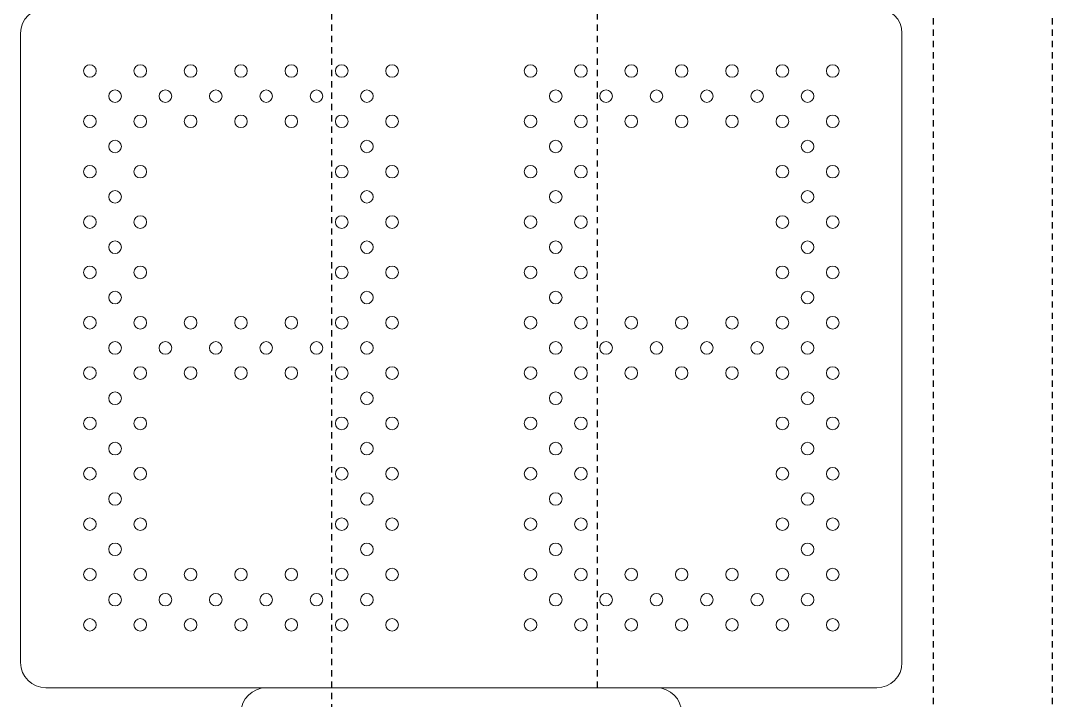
# Model space of a CAD drawing. Header units: inches. Extents: x 300 to 400, y -177 to 73.
# Drawn here: x 323.68 to 344.17, y -82.02 to -68.52 of the extents above; entities that cross this region are included whole.
import ezdxf

# ---------------------------------------------------------------- set-up
doc = ezdxf.new("R2010")
doc.units = ezdxf.units.IN
doc.header["$MEASUREMENT"] = 0
doc.linetypes.add('HIDDEN2', pattern=[0.1875, 0.125, -0.0625])
doc.layers.add('ScoreBone', color=5, linetype='Continuous')

msp = doc.modelspace()

# ---------------------------------------------------------------- linework, layer by layer
at = {"layer": 'ScoreBone', "color": 1, "linetype": 'HIDDEN2'}
for p, q in [((329.858, -95.268), (329.858, 73.232)), ((335.137, -81.768), (335.137, 73.232)), ((341.807, -87.268), (341.807, 73.232)), ((344.168, -100.768), (344.168, 73.232))]:
    msp.add_line(p, q, dxfattribs=at)
at = {"layer": 'ScoreBone', "lineweight": 5}
for points in [[(323.682, -68.768), (323.682, -68.492), (323.905, -68.268), (324.182, -68.268)], [(340.682, -68.268), (340.958, -68.268), (341.182, -68.492), (341.182, -68.768)], [(323.682, -81.268), (323.682, -81.268), (323.682, -68.768), (323.682, -68.768)], [(341.182, -68.768), (341.182, -68.768), (341.182, -81.268), (341.182, -81.268)], [(324.182, -81.768), (323.905, -81.768), (323.682, -81.543), (323.682, -81.268)], [(341.182, -81.268), (341.182, -81.543), (340.958, -81.768), (340.682, -81.768)], [(340.682, -81.768), (340.682, -81.768), (324.182, -81.768), (324.182, -81.768)], [(328.057, -82.268), (328.057, -81.992), (328.281, -81.768), (328.557, -81.768)], [(328.557, -81.768), (328.557, -81.768), (336.307, -81.768), (336.307, -81.768)], [(336.307, -81.768), (336.582, -81.768), (336.807, -81.992), (336.807, -82.268)]]:
    msp.add_open_spline(points, degree=3, dxfattribs=at)
for points in [[(325.182, -69.518), (325.182, -69.586), (325.125, -69.643), (325.057, -69.643), (324.988, -69.643), (324.932, -69.586), (324.932, -69.518), (324.932, -69.449), (324.988, -69.393), (325.057, -69.393), (325.125, -69.393), (325.182, -69.449), (325.182, -69.518)], [(326.182, -69.518), (326.182, -69.586), (326.125, -69.643), (326.057, -69.643), (325.988, -69.643), (325.932, -69.586), (325.932, -69.518), (325.932, -69.449), (325.988, -69.393), (326.057, -69.393), (326.125, -69.393), (326.182, -69.449), (326.182, -69.518)], [(327.182, -69.518), (327.182, -69.586), (327.125, -69.643), (327.057, -69.643), (326.988, -69.643), (326.932, -69.586), (326.932, -69.518), (326.932, -69.449), (326.988, -69.393), (327.057, -69.393), (327.125, -69.393), (327.182, -69.449), (327.182, -69.518)], [(328.182, -69.518), (328.182, -69.586), (328.125, -69.643), (328.057, -69.643), (327.988, -69.643), (327.932, -69.586), (327.932, -69.518), (327.932, -69.449), (327.988, -69.393), (328.057, -69.393), (328.125, -69.393), (328.182, -69.449), (328.182, -69.518)], [(329.182, -69.518), (329.182, -69.586), (329.125, -69.643), (329.057, -69.643), (328.988, -69.643), (328.932, -69.586), (328.932, -69.518), (328.932, -69.449), (328.988, -69.393), (329.057, -69.393), (329.125, -69.393), (329.182, -69.449), (329.182, -69.518)], [(330.182, -69.518), (330.182, -69.586), (330.125, -69.643), (330.057, -69.643), (329.988, -69.643), (329.932, -69.586), (329.932, -69.518), (329.932, -69.449), (329.988, -69.393), (330.057, -69.393), (330.125, -69.393), (330.182, -69.449), (330.182, -69.518)], [(331.182, -69.518), (331.182, -69.586), (331.125, -69.643), (331.057, -69.643), (330.988, -69.643), (330.932, -69.586), (330.932, -69.518), (330.932, -69.449), (330.988, -69.393), (331.057, -69.393), (331.125, -69.393), (331.182, -69.449), (331.182, -69.518)], [(333.932, -69.518), (333.932, -69.586), (333.875, -69.643), (333.807, -69.643), (333.738, -69.643), (333.682, -69.586), (333.682, -69.518), (333.682, -69.449), (333.738, -69.393), (333.807, -69.393), (333.875, -69.393), (333.932, -69.449), (333.932, -69.518)], [(334.932, -69.518), (334.932, -69.586), (334.875, -69.643), (334.807, -69.643), (334.738, -69.643), (334.682, -69.586), (334.682, -69.518), (334.682, -69.449), (334.738, -69.393), (334.807, -69.393), (334.875, -69.393), (334.932, -69.449), (334.932, -69.518)], [(335.932, -69.518), (335.932, -69.586), (335.875, -69.643), (335.807, -69.643), (335.738, -69.643), (335.682, -69.586), (335.682, -69.518), (335.682, -69.449), (335.738, -69.393), (335.807, -69.393), (335.875, -69.393), (335.932, -69.449), (335.932, -69.518)], [(336.932, -69.518), (336.932, -69.586), (336.875, -69.643), (336.807, -69.643), (336.738, -69.643), (336.682, -69.586), (336.682, -69.518), (336.682, -69.449), (336.738, -69.393), (336.807, -69.393), (336.875, -69.393), (336.932, -69.449), (336.932, -69.518)], [(337.932, -69.518), (337.932, -69.586), (337.875, -69.643), (337.807, -69.643), (337.738, -69.643), (337.682, -69.586), (337.682, -69.518), (337.682, -69.449), (337.738, -69.393), (337.807, -69.393), (337.875, -69.393), (337.932, -69.449), (337.932, -69.518)], [(338.932, -69.518), (338.932, -69.586), (338.875, -69.643), (338.807, -69.643), (338.738, -69.643), (338.682, -69.586), (338.682, -69.518), (338.682, -69.449), (338.738, -69.393), (338.807, -69.393), (338.875, -69.393), (338.932, -69.449), (338.932, -69.518)], [(339.932, -69.518), (339.932, -69.586), (339.875, -69.643), (339.807, -69.643), (339.738, -69.643), (339.682, -69.586), (339.682, -69.518), (339.682, -69.449), (339.738, -69.393), (339.807, -69.393), (339.875, -69.393), (339.932, -69.449), (339.932, -69.518)], [(325.682, -70.018), (325.682, -70.086), (325.625, -70.143), (325.557, -70.143), (325.488, -70.143), (325.432, -70.086), (325.432, -70.018), (325.432, -69.949), (325.488, -69.893), (325.557, -69.893), (325.625, -69.893), (325.682, -69.949), (325.682, -70.018)], [(326.682, -70.018), (326.682, -70.086), (326.625, -70.143), (326.557, -70.143), (326.488, -70.143), (326.432, -70.086), (326.432, -70.018), (326.432, -69.949), (326.488, -69.893), (326.557, -69.893), (326.625, -69.893), (326.682, -69.949), (326.682, -70.018)], [(327.682, -70.018), (327.682, -70.086), (327.625, -70.143), (327.557, -70.143), (327.488, -70.143), (327.432, -70.086), (327.432, -70.018), (327.432, -69.949), (327.488, -69.893), (327.557, -69.893), (327.625, -69.893), (327.682, -69.949), (327.682, -70.018)], [(328.682, -70.018), (328.682, -70.086), (328.625, -70.143), (328.557, -70.143), (328.488, -70.143), (328.432, -70.086), (328.432, -70.018), (328.432, -69.949), (328.488, -69.893), (328.557, -69.893), (328.625, -69.893), (328.682, -69.949), (328.682, -70.018)], [(329.682, -70.018), (329.682, -70.086), (329.625, -70.143), (329.557, -70.143), (329.488, -70.143), (329.432, -70.086), (329.432, -70.018), (329.432, -69.949), (329.488, -69.893), (329.557, -69.893), (329.625, -69.893), (329.682, -69.949), (329.682, -70.018)], [(330.682, -70.018), (330.682, -70.086), (330.625, -70.143), (330.557, -70.143), (330.488, -70.143), (330.432, -70.086), (330.432, -70.018), (330.432, -69.949), (330.488, -69.893), (330.557, -69.893), (330.625, -69.893), (330.682, -69.949), (330.682, -70.018)], [(334.432, -70.018), (334.432, -70.086), (334.375, -70.143), (334.307, -70.143), (334.238, -70.143), (334.182, -70.086), (334.182, -70.018), (334.182, -69.949), (334.238, -69.893), (334.307, -69.893), (334.375, -69.893), (334.432, -69.949), (334.432, -70.018)], [(335.432, -70.018), (335.432, -70.086), (335.375, -70.143), (335.307, -70.143), (335.238, -70.143), (335.182, -70.086), (335.182, -70.018), (335.182, -69.949), (335.238, -69.893), (335.307, -69.893), (335.375, -69.893), (335.432, -69.949), (335.432, -70.018)], [(336.432, -70.018), (336.432, -70.086), (336.375, -70.143), (336.307, -70.143), (336.238, -70.143), (336.182, -70.086), (336.182, -70.018), (336.182, -69.949), (336.238, -69.893), (336.307, -69.893), (336.375, -69.893), (336.432, -69.949), (336.432, -70.018)], [(337.432, -70.018), (337.432, -70.086), (337.375, -70.143), (337.307, -70.143), (337.238, -70.143), (337.182, -70.086), (337.182, -70.018), (337.182, -69.949), (337.238, -69.893), (337.307, -69.893), (337.375, -69.893), (337.432, -69.949), (337.432, -70.018)], [(338.432, -70.018), (338.432, -70.086), (338.375, -70.143), (338.307, -70.143), (338.238, -70.143), (338.182, -70.086), (338.182, -70.018), (338.182, -69.949), (338.238, -69.893), (338.307, -69.893), (338.375, -69.893), (338.432, -69.949), (338.432, -70.018)], [(339.432, -70.018), (339.432, -70.086), (339.375, -70.143), (339.307, -70.143), (339.238, -70.143), (339.182, -70.086), (339.182, -70.018), (339.182, -69.949), (339.238, -69.893), (339.307, -69.893), (339.375, -69.893), (339.432, -69.949), (339.432, -70.018)], [(325.182, -70.518), (325.182, -70.586), (325.125, -70.643), (325.057, -70.643), (324.988, -70.643), (324.932, -70.586), (324.932, -70.518), (324.932, -70.449), (324.988, -70.393), (325.057, -70.393), (325.125, -70.393), (325.182, -70.449), (325.182, -70.518)], [(326.182, -70.518), (326.182, -70.586), (326.125, -70.643), (326.057, -70.643), (325.988, -70.643), (325.932, -70.586), (325.932, -70.518), (325.932, -70.449), (325.988, -70.393), (326.057, -70.393), (326.125, -70.393), (326.182, -70.449), (326.182, -70.518)], [(327.182, -70.518), (327.182, -70.586), (327.125, -70.643), (327.057, -70.643), (326.988, -70.643), (326.932, -70.586), (326.932, -70.518), (326.932, -70.449), (326.988, -70.393), (327.057, -70.393), (327.125, -70.393), (327.182, -70.449), (327.182, -70.518)], [(328.182, -70.518), (328.182, -70.586), (328.125, -70.643), (328.057, -70.643), (327.988, -70.643), (327.932, -70.586), (327.932, -70.518), (327.932, -70.449), (327.988, -70.393), (328.057, -70.393), (328.125, -70.393), (328.182, -70.449), (328.182, -70.518)], [(329.182, -70.518), (329.182, -70.586), (329.125, -70.643), (329.057, -70.643), (328.988, -70.643), (328.932, -70.586), (328.932, -70.518), (328.932, -70.449), (328.988, -70.393), (329.057, -70.393), (329.125, -70.393), (329.182, -70.449), (329.182, -70.518)], [(330.182, -70.518), (330.182, -70.586), (330.125, -70.643), (330.057, -70.643), (329.988, -70.643), (329.932, -70.586), (329.932, -70.518), (329.932, -70.449), (329.988, -70.393), (330.057, -70.393), (330.125, -70.393), (330.182, -70.449), (330.182, -70.518)], [(331.182, -70.518), (331.182, -70.586), (331.125, -70.643), (331.057, -70.643), (330.988, -70.643), (330.932, -70.586), (330.932, -70.518), (330.932, -70.449), (330.988, -70.393), (331.057, -70.393), (331.125, -70.393), (331.182, -70.449), (331.182, -70.518)], [(333.932, -70.518), (333.932, -70.586), (333.875, -70.643), (333.807, -70.643), (333.738, -70.643), (333.682, -70.586), (333.682, -70.518), (333.682, -70.449), (333.738, -70.393), (333.807, -70.393), (333.875, -70.393), (333.932, -70.449), (333.932, -70.518)], [(334.932, -70.518), (334.932, -70.586), (334.875, -70.643), (334.807, -70.643), (334.738, -70.643), (334.682, -70.586), (334.682, -70.518), (334.682, -70.449), (334.738, -70.393), (334.807, -70.393), (334.875, -70.393), (334.932, -70.449), (334.932, -70.518)], [(335.932, -70.518), (335.932, -70.586), (335.875, -70.643), (335.807, -70.643), (335.738, -70.643), (335.682, -70.586), (335.682, -70.518), (335.682, -70.449), (335.738, -70.393), (335.807, -70.393), (335.875, -70.393), (335.932, -70.449), (335.932, -70.518)], [(336.932, -70.518), (336.932, -70.586), (336.875, -70.643), (336.807, -70.643), (336.738, -70.643), (336.682, -70.586), (336.682, -70.518), (336.682, -70.449), (336.738, -70.393), (336.807, -70.393), (336.875, -70.393), (336.932, -70.449), (336.932, -70.518)], [(337.932, -70.518), (337.932, -70.586), (337.875, -70.643), (337.807, -70.643), (337.738, -70.643), (337.682, -70.586), (337.682, -70.518), (337.682, -70.449), (337.738, -70.393), (337.807, -70.393), (337.875, -70.393), (337.932, -70.449), (337.932, -70.518)], [(338.932, -70.518), (338.932, -70.586), (338.875, -70.643), (338.807, -70.643), (338.738, -70.643), (338.682, -70.586), (338.682, -70.518), (338.682, -70.449), (338.738, -70.393), (338.807, -70.393), (338.875, -70.393), (338.932, -70.449), (338.932, -70.518)], [(339.932, -70.518), (339.932, -70.586), (339.875, -70.643), (339.807, -70.643), (339.738, -70.643), (339.682, -70.586), (339.682, -70.518), (339.682, -70.449), (339.738, -70.393), (339.807, -70.393), (339.875, -70.393), (339.932, -70.449), (339.932, -70.518)], [(325.682, -71.018), (325.682, -71.086), (325.625, -71.143), (325.557, -71.143), (325.488, -71.143), (325.432, -71.086), (325.432, -71.018), (325.432, -70.949), (325.488, -70.893), (325.557, -70.893), (325.625, -70.893), (325.682, -70.949), (325.682, -71.018)], [(330.682, -71.018), (330.682, -71.086), (330.625, -71.143), (330.557, -71.143), (330.488, -71.143), (330.432, -71.086), (330.432, -71.018), (330.432, -70.949), (330.488, -70.893), (330.557, -70.893), (330.625, -70.893), (330.682, -70.949), (330.682, -71.018)], [(334.432, -71.018), (334.432, -71.086), (334.375, -71.143), (334.307, -71.143), (334.238, -71.143), (334.182, -71.086), (334.182, -71.018), (334.182, -70.949), (334.238, -70.893), (334.307, -70.893), (334.375, -70.893), (334.432, -70.949), (334.432, -71.018)], [(339.432, -71.018), (339.432, -71.086), (339.375, -71.143), (339.307, -71.143), (339.238, -71.143), (339.182, -71.086), (339.182, -71.018), (339.182, -70.949), (339.238, -70.893), (339.307, -70.893), (339.375, -70.893), (339.432, -70.949), (339.432, -71.018)], [(325.182, -71.518), (325.182, -71.586), (325.125, -71.643), (325.057, -71.643), (324.988, -71.643), (324.932, -71.586), (324.932, -71.518), (324.932, -71.449), (324.988, -71.393), (325.057, -71.393), (325.125, -71.393), (325.182, -71.449), (325.182, -71.518)], [(326.182, -71.518), (326.182, -71.586), (326.125, -71.643), (326.057, -71.643), (325.988, -71.643), (325.932, -71.586), (325.932, -71.518), (325.932, -71.449), (325.988, -71.393), (326.057, -71.393), (326.125, -71.393), (326.182, -71.449), (326.182, -71.518)], [(330.182, -71.518), (330.182, -71.586), (330.125, -71.643), (330.057, -71.643), (329.988, -71.643), (329.932, -71.586), (329.932, -71.518), (329.932, -71.449), (329.988, -71.393), (330.057, -71.393), (330.125, -71.393), (330.182, -71.449), (330.182, -71.518)], [(331.182, -71.518), (331.182, -71.586), (331.125, -71.643), (331.057, -71.643), (330.988, -71.643), (330.932, -71.586), (330.932, -71.518), (330.932, -71.449), (330.988, -71.393), (331.057, -71.393), (331.125, -71.393), (331.182, -71.449), (331.182, -71.518)], [(333.932, -71.518), (333.932, -71.586), (333.875, -71.643), (333.807, -71.643), (333.738, -71.643), (333.682, -71.586), (333.682, -71.518), (333.682, -71.449), (333.738, -71.393), (333.807, -71.393), (333.875, -71.393), (333.932, -71.449), (333.932, -71.518)], [(334.932, -71.518), (334.932, -71.586), (334.875, -71.643), (334.807, -71.643), (334.738, -71.643), (334.682, -71.586), (334.682, -71.518), (334.682, -71.449), (334.738, -71.393), (334.807, -71.393), (334.875, -71.393), (334.932, -71.449), (334.932, -71.518)], [(338.932, -71.518), (338.932, -71.586), (338.875, -71.643), (338.807, -71.643), (338.738, -71.643), (338.682, -71.586), (338.682, -71.518), (338.682, -71.449), (338.738, -71.393), (338.807, -71.393), (338.875, -71.393), (338.932, -71.449), (338.932, -71.518)], [(339.932, -71.518), (339.932, -71.586), (339.875, -71.643), (339.807, -71.643), (339.738, -71.643), (339.682, -71.586), (339.682, -71.518), (339.682, -71.449), (339.738, -71.393), (339.807, -71.393), (339.875, -71.393), (339.932, -71.449), (339.932, -71.518)], [(325.682, -72.018), (325.682, -72.086), (325.625, -72.143), (325.557, -72.143), (325.488, -72.143), (325.432, -72.086), (325.432, -72.018), (325.432, -71.949), (325.488, -71.893), (325.557, -71.893), (325.625, -71.893), (325.682, -71.949), (325.682, -72.018)], [(330.682, -72.018), (330.682, -72.086), (330.625, -72.143), (330.557, -72.143), (330.488, -72.143), (330.432, -72.086), (330.432, -72.018), (330.432, -71.949), (330.488, -71.893), (330.557, -71.893), (330.625, -71.893), (330.682, -71.949), (330.682, -72.018)], [(334.432, -72.018), (334.432, -72.086), (334.375, -72.143), (334.307, -72.143), (334.238, -72.143), (334.182, -72.086), (334.182, -72.018), (334.182, -71.949), (334.238, -71.893), (334.307, -71.893), (334.375, -71.893), (334.432, -71.949), (334.432, -72.018)], [(339.432, -72.018), (339.432, -72.086), (339.375, -72.143), (339.307, -72.143), (339.238, -72.143), (339.182, -72.086), (339.182, -72.018), (339.182, -71.949), (339.238, -71.893), (339.307, -71.893), (339.375, -71.893), (339.432, -71.949), (339.432, -72.018)], [(325.182, -72.518), (325.182, -72.586), (325.125, -72.643), (325.057, -72.643), (324.988, -72.643), (324.932, -72.586), (324.932, -72.518), (324.932, -72.449), (324.988, -72.393), (325.057, -72.393), (325.125, -72.393), (325.182, -72.449), (325.182, -72.518)], [(326.182, -72.518), (326.182, -72.586), (326.125, -72.643), (326.057, -72.643), (325.988, -72.643), (325.932, -72.586), (325.932, -72.518), (325.932, -72.449), (325.988, -72.393), (326.057, -72.393), (326.125, -72.393), (326.182, -72.449), (326.182, -72.518)], [(330.182, -72.518), (330.182, -72.586), (330.125, -72.643), (330.057, -72.643), (329.988, -72.643), (329.932, -72.586), (329.932, -72.518), (329.932, -72.449), (329.988, -72.393), (330.057, -72.393), (330.125, -72.393), (330.182, -72.449), (330.182, -72.518)], [(331.182, -72.518), (331.182, -72.586), (331.125, -72.643), (331.057, -72.643), (330.988, -72.643), (330.932, -72.586), (330.932, -72.518), (330.932, -72.449), (330.988, -72.393), (331.057, -72.393), (331.125, -72.393), (331.182, -72.449), (331.182, -72.518)], [(333.932, -72.518), (333.932, -72.586), (333.875, -72.643), (333.807, -72.643), (333.738, -72.643), (333.682, -72.586), (333.682, -72.518), (333.682, -72.449), (333.738, -72.393), (333.807, -72.393), (333.875, -72.393), (333.932, -72.449), (333.932, -72.518)], [(334.932, -72.518), (334.932, -72.586), (334.875, -72.643), (334.807, -72.643), (334.738, -72.643), (334.682, -72.586), (334.682, -72.518), (334.682, -72.449), (334.738, -72.393), (334.807, -72.393), (334.875, -72.393), (334.932, -72.449), (334.932, -72.518)], [(338.932, -72.518), (338.932, -72.586), (338.875, -72.643), (338.807, -72.643), (338.738, -72.643), (338.682, -72.586), (338.682, -72.518), (338.682, -72.449), (338.738, -72.393), (338.807, -72.393), (338.875, -72.393), (338.932, -72.449), (338.932, -72.518)], [(339.932, -72.518), (339.932, -72.586), (339.875, -72.643), (339.807, -72.643), (339.738, -72.643), (339.682, -72.586), (339.682, -72.518), (339.682, -72.449), (339.738, -72.393), (339.807, -72.393), (339.875, -72.393), (339.932, -72.449), (339.932, -72.518)], [(325.682, -73.018), (325.682, -73.086), (325.625, -73.143), (325.557, -73.143), (325.488, -73.143), (325.432, -73.086), (325.432, -73.018), (325.432, -72.949), (325.488, -72.893), (325.557, -72.893), (325.625, -72.893), (325.682, -72.949), (325.682, -73.018)], [(330.682, -73.018), (330.682, -73.086), (330.625, -73.143), (330.557, -73.143), (330.488, -73.143), (330.432, -73.086), (330.432, -73.018), (330.432, -72.949), (330.488, -72.893), (330.557, -72.893), (330.625, -72.893), (330.682, -72.949), (330.682, -73.018)], [(334.432, -73.018), (334.432, -73.086), (334.375, -73.143), (334.307, -73.143), (334.238, -73.143), (334.182, -73.086), (334.182, -73.018), (334.182, -72.949), (334.238, -72.893), (334.307, -72.893), (334.375, -72.893), (334.432, -72.949), (334.432, -73.018)], [(339.432, -73.018), (339.432, -73.086), (339.375, -73.143), (339.307, -73.143), (339.238, -73.143), (339.182, -73.086), (339.182, -73.018), (339.182, -72.949), (339.238, -72.893), (339.307, -72.893), (339.375, -72.893), (339.432, -72.949), (339.432, -73.018)], [(325.182, -73.518), (325.182, -73.586), (325.125, -73.643), (325.057, -73.643), (324.988, -73.643), (324.932, -73.586), (324.932, -73.518), (324.932, -73.449), (324.988, -73.393), (325.057, -73.393), (325.125, -73.393), (325.182, -73.449), (325.182, -73.518)], [(326.182, -73.518), (326.182, -73.586), (326.125, -73.643), (326.057, -73.643), (325.988, -73.643), (325.932, -73.586), (325.932, -73.518), (325.932, -73.449), (325.988, -73.393), (326.057, -73.393), (326.125, -73.393), (326.182, -73.449), (326.182, -73.518)], [(330.182, -73.518), (330.182, -73.586), (330.125, -73.643), (330.057, -73.643), (329.988, -73.643), (329.932, -73.586), (329.932, -73.518), (329.932, -73.449), (329.988, -73.393), (330.057, -73.393), (330.125, -73.393), (330.182, -73.449), (330.182, -73.518)], [(331.182, -73.518), (331.182, -73.586), (331.125, -73.643), (331.057, -73.643), (330.988, -73.643), (330.932, -73.586), (330.932, -73.518), (330.932, -73.449), (330.988, -73.393), (331.057, -73.393), (331.125, -73.393), (331.182, -73.449), (331.182, -73.518)], [(333.932, -73.518), (333.932, -73.586), (333.875, -73.643), (333.807, -73.643), (333.738, -73.643), (333.682, -73.586), (333.682, -73.518), (333.682, -73.449), (333.738, -73.393), (333.807, -73.393), (333.875, -73.393), (333.932, -73.449), (333.932, -73.518)], [(334.932, -73.518), (334.932, -73.586), (334.875, -73.643), (334.807, -73.643), (334.738, -73.643), (334.682, -73.586), (334.682, -73.518), (334.682, -73.449), (334.738, -73.393), (334.807, -73.393), (334.875, -73.393), (334.932, -73.449), (334.932, -73.518)], [(338.932, -73.518), (338.932, -73.586), (338.875, -73.643), (338.807, -73.643), (338.738, -73.643), (338.682, -73.586), (338.682, -73.518), (338.682, -73.449), (338.738, -73.393), (338.807, -73.393), (338.875, -73.393), (338.932, -73.449), (338.932, -73.518)], [(339.932, -73.518), (339.932, -73.586), (339.875, -73.643), (339.807, -73.643), (339.738, -73.643), (339.682, -73.586), (339.682, -73.518), (339.682, -73.449), (339.738, -73.393), (339.807, -73.393), (339.875, -73.393), (339.932, -73.449), (339.932, -73.518)], [(325.682, -74.018), (325.682, -74.086), (325.625, -74.143), (325.557, -74.143), (325.488, -74.143), (325.432, -74.086), (325.432, -74.018), (325.432, -73.949), (325.488, -73.893), (325.557, -73.893), (325.625, -73.893), (325.682, -73.949), (325.682, -74.018)], [(330.682, -74.018), (330.682, -74.086), (330.625, -74.143), (330.557, -74.143), (330.488, -74.143), (330.432, -74.086), (330.432, -74.018), (330.432, -73.949), (330.488, -73.893), (330.557, -73.893), (330.625, -73.893), (330.682, -73.949), (330.682, -74.018)], [(334.432, -74.018), (334.432, -74.086), (334.375, -74.143), (334.307, -74.143), (334.238, -74.143), (334.182, -74.086), (334.182, -74.018), (334.182, -73.949), (334.238, -73.893), (334.307, -73.893), (334.375, -73.893), (334.432, -73.949), (334.432, -74.018)], [(339.432, -74.018), (339.432, -74.086), (339.375, -74.143), (339.307, -74.143), (339.238, -74.143), (339.182, -74.086), (339.182, -74.018), (339.182, -73.949), (339.238, -73.893), (339.307, -73.893), (339.375, -73.893), (339.432, -73.949), (339.432, -74.018)], [(325.182, -74.518), (325.182, -74.586), (325.125, -74.643), (325.057, -74.643), (324.988, -74.643), (324.932, -74.586), (324.932, -74.518), (324.932, -74.449), (324.988, -74.393), (325.057, -74.393), (325.125, -74.393), (325.182, -74.449), (325.182, -74.518)], [(326.182, -74.518), (326.182, -74.586), (326.125, -74.643), (326.057, -74.643), (325.988, -74.643), (325.932, -74.586), (325.932, -74.518), (325.932, -74.449), (325.988, -74.393), (326.057, -74.393), (326.125, -74.393), (326.182, -74.449), (326.182, -74.518)], [(327.182, -74.518), (327.182, -74.586), (327.125, -74.643), (327.057, -74.643), (326.988, -74.643), (326.932, -74.586), (326.932, -74.518), (326.932, -74.449), (326.988, -74.393), (327.057, -74.393), (327.125, -74.393), (327.182, -74.449), (327.182, -74.518)], [(328.182, -74.518), (328.182, -74.586), (328.125, -74.643), (328.057, -74.643), (327.988, -74.643), (327.932, -74.586), (327.932, -74.518), (327.932, -74.449), (327.988, -74.393), (328.057, -74.393), (328.125, -74.393), (328.182, -74.449), (328.182, -74.518)], [(329.182, -74.518), (329.182, -74.586), (329.125, -74.643), (329.057, -74.643), (328.988, -74.643), (328.932, -74.586), (328.932, -74.518), (328.932, -74.449), (328.988, -74.393), (329.057, -74.393), (329.125, -74.393), (329.182, -74.449), (329.182, -74.518)], [(330.182, -74.518), (330.182, -74.586), (330.125, -74.643), (330.057, -74.643), (329.988, -74.643), (329.932, -74.586), (329.932, -74.518), (329.932, -74.449), (329.988, -74.393), (330.057, -74.393), (330.125, -74.393), (330.182, -74.449), (330.182, -74.518)], [(331.182, -74.518), (331.182, -74.586), (331.125, -74.643), (331.057, -74.643), (330.988, -74.643), (330.932, -74.586), (330.932, -74.518), (330.932, -74.449), (330.988, -74.393), (331.057, -74.393), (331.125, -74.393), (331.182, -74.449), (331.182, -74.518)], [(333.932, -74.518), (333.932, -74.586), (333.875, -74.643), (333.807, -74.643), (333.738, -74.643), (333.682, -74.586), (333.682, -74.518), (333.682, -74.449), (333.738, -74.393), (333.807, -74.393), (333.875, -74.393), (333.932, -74.449), (333.932, -74.518)], [(334.932, -74.518), (334.932, -74.586), (334.875, -74.643), (334.807, -74.643), (334.738, -74.643), (334.682, -74.586), (334.682, -74.518), (334.682, -74.449), (334.738, -74.393), (334.807, -74.393), (334.875, -74.393), (334.932, -74.449), (334.932, -74.518)], [(335.932, -74.518), (335.932, -74.586), (335.875, -74.643), (335.807, -74.643), (335.738, -74.643), (335.682, -74.586), (335.682, -74.518), (335.682, -74.449), (335.738, -74.393), (335.807, -74.393), (335.875, -74.393), (335.932, -74.449), (335.932, -74.518)], [(336.932, -74.518), (336.932, -74.586), (336.875, -74.643), (336.807, -74.643), (336.738, -74.643), (336.682, -74.586), (336.682, -74.518), (336.682, -74.449), (336.738, -74.393), (336.807, -74.393), (336.875, -74.393), (336.932, -74.449), (336.932, -74.518)], [(337.932, -74.518), (337.932, -74.586), (337.875, -74.643), (337.807, -74.643), (337.738, -74.643), (337.682, -74.586), (337.682, -74.518), (337.682, -74.449), (337.738, -74.393), (337.807, -74.393), (337.875, -74.393), (337.932, -74.449), (337.932, -74.518)], [(338.932, -74.518), (338.932, -74.586), (338.875, -74.643), (338.807, -74.643), (338.738, -74.643), (338.682, -74.586), (338.682, -74.518), (338.682, -74.449), (338.738, -74.393), (338.807, -74.393), (338.875, -74.393), (338.932, -74.449), (338.932, -74.518)], [(339.932, -74.518), (339.932, -74.586), (339.875, -74.643), (339.807, -74.643), (339.738, -74.643), (339.682, -74.586), (339.682, -74.518), (339.682, -74.449), (339.738, -74.393), (339.807, -74.393), (339.875, -74.393), (339.932, -74.449), (339.932, -74.518)], [(325.682, -75.018), (325.682, -75.086), (325.625, -75.143), (325.557, -75.143), (325.488, -75.143), (325.432, -75.086), (325.432, -75.018), (325.432, -74.949), (325.488, -74.893), (325.557, -74.893), (325.625, -74.893), (325.682, -74.949), (325.682, -75.018)], [(326.682, -75.018), (326.682, -75.086), (326.625, -75.143), (326.557, -75.143), (326.488, -75.143), (326.432, -75.086), (326.432, -75.018), (326.432, -74.949), (326.488, -74.893), (326.557, -74.893), (326.625, -74.893), (326.682, -74.949), (326.682, -75.018)], [(327.682, -75.018), (327.682, -75.086), (327.625, -75.143), (327.557, -75.143), (327.488, -75.143), (327.432, -75.086), (327.432, -75.018), (327.432, -74.949), (327.488, -74.893), (327.557, -74.893), (327.625, -74.893), (327.682, -74.949), (327.682, -75.018)], [(328.682, -75.018), (328.682, -75.086), (328.625, -75.143), (328.557, -75.143), (328.488, -75.143), (328.432, -75.086), (328.432, -75.018), (328.432, -74.949), (328.488, -74.893), (328.557, -74.893), (328.625, -74.893), (328.682, -74.949), (328.682, -75.018)], [(329.682, -75.018), (329.682, -75.086), (329.625, -75.143), (329.557, -75.143), (329.488, -75.143), (329.432, -75.086), (329.432, -75.018), (329.432, -74.949), (329.488, -74.893), (329.557, -74.893), (329.625, -74.893), (329.682, -74.949), (329.682, -75.018)], [(330.682, -75.018), (330.682, -75.086), (330.625, -75.143), (330.557, -75.143), (330.488, -75.143), (330.432, -75.086), (330.432, -75.018), (330.432, -74.949), (330.488, -74.893), (330.557, -74.893), (330.625, -74.893), (330.682, -74.949), (330.682, -75.018)], [(334.432, -75.018), (334.432, -75.086), (334.375, -75.143), (334.307, -75.143), (334.238, -75.143), (334.182, -75.086), (334.182, -75.018), (334.182, -74.949), (334.238, -74.893), (334.307, -74.893), (334.375, -74.893), (334.432, -74.949), (334.432, -75.018)], [(335.432, -75.018), (335.432, -75.086), (335.375, -75.143), (335.307, -75.143), (335.238, -75.143), (335.182, -75.086), (335.182, -75.018), (335.182, -74.949), (335.238, -74.893), (335.307, -74.893), (335.375, -74.893), (335.432, -74.949), (335.432, -75.018)], [(336.432, -75.018), (336.432, -75.086), (336.375, -75.143), (336.307, -75.143), (336.238, -75.143), (336.182, -75.086), (336.182, -75.018), (336.182, -74.949), (336.238, -74.893), (336.307, -74.893), (336.375, -74.893), (336.432, -74.949), (336.432, -75.018)], [(337.432, -75.018), (337.432, -75.086), (337.375, -75.143), (337.307, -75.143), (337.238, -75.143), (337.182, -75.086), (337.182, -75.018), (337.182, -74.949), (337.238, -74.893), (337.307, -74.893), (337.375, -74.893), (337.432, -74.949), (337.432, -75.018)], [(338.432, -75.018), (338.432, -75.086), (338.375, -75.143), (338.307, -75.143), (338.238, -75.143), (338.182, -75.086), (338.182, -75.018), (338.182, -74.949), (338.238, -74.893), (338.307, -74.893), (338.375, -74.893), (338.432, -74.949), (338.432, -75.018)], [(339.432, -75.018), (339.432, -75.086), (339.375, -75.143), (339.307, -75.143), (339.238, -75.143), (339.182, -75.086), (339.182, -75.018), (339.182, -74.949), (339.238, -74.893), (339.307, -74.893), (339.375, -74.893), (339.432, -74.949), (339.432, -75.018)], [(325.182, -75.518), (325.182, -75.586), (325.125, -75.643), (325.057, -75.643), (324.988, -75.643), (324.932, -75.586), (324.932, -75.518), (324.932, -75.449), (324.988, -75.393), (325.057, -75.393), (325.125, -75.393), (325.182, -75.449), (325.182, -75.518)], [(326.182, -75.518), (326.182, -75.586), (326.125, -75.643), (326.057, -75.643), (325.988, -75.643), (325.932, -75.586), (325.932, -75.518), (325.932, -75.449), (325.988, -75.393), (326.057, -75.393), (326.125, -75.393), (326.182, -75.449), (326.182, -75.518)], [(327.182, -75.518), (327.182, -75.586), (327.125, -75.643), (327.057, -75.643), (326.988, -75.643), (326.932, -75.586), (326.932, -75.518), (326.932, -75.449), (326.988, -75.393), (327.057, -75.393), (327.125, -75.393), (327.182, -75.449), (327.182, -75.518)], [(328.182, -75.518), (328.182, -75.586), (328.125, -75.643), (328.057, -75.643), (327.988, -75.643), (327.932, -75.586), (327.932, -75.518), (327.932, -75.449), (327.988, -75.393), (328.057, -75.393), (328.125, -75.393), (328.182, -75.449), (328.182, -75.518)], [(329.182, -75.518), (329.182, -75.586), (329.125, -75.643), (329.057, -75.643), (328.988, -75.643), (328.932, -75.586), (328.932, -75.518), (328.932, -75.449), (328.988, -75.393), (329.057, -75.393), (329.125, -75.393), (329.182, -75.449), (329.182, -75.518)], [(330.182, -75.518), (330.182, -75.586), (330.125, -75.643), (330.057, -75.643), (329.988, -75.643), (329.932, -75.586), (329.932, -75.518), (329.932, -75.449), (329.988, -75.393), (330.057, -75.393), (330.125, -75.393), (330.182, -75.449), (330.182, -75.518)], [(331.182, -75.518), (331.182, -75.586), (331.125, -75.643), (331.057, -75.643), (330.988, -75.643), (330.932, -75.586), (330.932, -75.518), (330.932, -75.449), (330.988, -75.393), (331.057, -75.393), (331.125, -75.393), (331.182, -75.449), (331.182, -75.518)], [(333.932, -75.518), (333.932, -75.586), (333.875, -75.643), (333.807, -75.643), (333.738, -75.643), (333.682, -75.586), (333.682, -75.518), (333.682, -75.449), (333.738, -75.393), (333.807, -75.393), (333.875, -75.393), (333.932, -75.449), (333.932, -75.518)], [(334.932, -75.518), (334.932, -75.586), (334.875, -75.643), (334.807, -75.643), (334.738, -75.643), (334.682, -75.586), (334.682, -75.518), (334.682, -75.449), (334.738, -75.393), (334.807, -75.393), (334.875, -75.393), (334.932, -75.449), (334.932, -75.518)], [(335.932, -75.518), (335.932, -75.586), (335.875, -75.643), (335.807, -75.643), (335.738, -75.643), (335.682, -75.586), (335.682, -75.518), (335.682, -75.449), (335.738, -75.393), (335.807, -75.393), (335.875, -75.393), (335.932, -75.449), (335.932, -75.518)], [(336.932, -75.518), (336.932, -75.586), (336.875, -75.643), (336.807, -75.643), (336.738, -75.643), (336.682, -75.586), (336.682, -75.518), (336.682, -75.449), (336.738, -75.393), (336.807, -75.393), (336.875, -75.393), (336.932, -75.449), (336.932, -75.518)], [(337.932, -75.518), (337.932, -75.586), (337.875, -75.643), (337.807, -75.643), (337.738, -75.643), (337.682, -75.586), (337.682, -75.518), (337.682, -75.449), (337.738, -75.393), (337.807, -75.393), (337.875, -75.393), (337.932, -75.449), (337.932, -75.518)], [(338.932, -75.518), (338.932, -75.586), (338.875, -75.643), (338.807, -75.643), (338.738, -75.643), (338.682, -75.586), (338.682, -75.518), (338.682, -75.449), (338.738, -75.393), (338.807, -75.393), (338.875, -75.393), (338.932, -75.449), (338.932, -75.518)], [(339.932, -75.518), (339.932, -75.586), (339.875, -75.643), (339.807, -75.643), (339.738, -75.643), (339.682, -75.586), (339.682, -75.518), (339.682, -75.449), (339.738, -75.393), (339.807, -75.393), (339.875, -75.393), (339.932, -75.449), (339.932, -75.518)], [(325.682, -76.018), (325.682, -76.086), (325.625, -76.143), (325.557, -76.143), (325.488, -76.143), (325.432, -76.086), (325.432, -76.018), (325.432, -75.949), (325.488, -75.893), (325.557, -75.893), (325.625, -75.893), (325.682, -75.949), (325.682, -76.018)], [(330.682, -76.018), (330.682, -76.086), (330.625, -76.143), (330.557, -76.143), (330.488, -76.143), (330.432, -76.086), (330.432, -76.018), (330.432, -75.949), (330.488, -75.893), (330.557, -75.893), (330.625, -75.893), (330.682, -75.949), (330.682, -76.018)], [(334.432, -76.018), (334.432, -76.086), (334.375, -76.143), (334.307, -76.143), (334.238, -76.143), (334.182, -76.086), (334.182, -76.018), (334.182, -75.949), (334.238, -75.893), (334.307, -75.893), (334.375, -75.893), (334.432, -75.949), (334.432, -76.018)], [(339.432, -76.018), (339.432, -76.086), (339.375, -76.143), (339.307, -76.143), (339.238, -76.143), (339.182, -76.086), (339.182, -76.018), (339.182, -75.949), (339.238, -75.893), (339.307, -75.893), (339.375, -75.893), (339.432, -75.949), (339.432, -76.018)], [(325.182, -76.518), (325.182, -76.586), (325.125, -76.643), (325.057, -76.643), (324.988, -76.643), (324.932, -76.586), (324.932, -76.518), (324.932, -76.449), (324.988, -76.393), (325.057, -76.393), (325.125, -76.393), (325.182, -76.449), (325.182, -76.518)], [(325.182, -76.518), (325.182, -76.586), (325.125, -76.643), (325.057, -76.643), (324.988, -76.643), (324.932, -76.586), (324.932, -76.518), (324.932, -76.449), (324.988, -76.393), (325.057, -76.393), (325.125, -76.393), (325.182, -76.449), (325.182, -76.518)], [(326.182, -76.518), (326.182, -76.586), (326.125, -76.643), (326.057, -76.643), (325.988, -76.643), (325.932, -76.586), (325.932, -76.518), (325.932, -76.449), (325.988, -76.393), (326.057, -76.393), (326.125, -76.393), (326.182, -76.449), (326.182, -76.518)], [(326.182, -76.518), (326.182, -76.586), (326.125, -76.643), (326.057, -76.643), (325.988, -76.643), (325.932, -76.586), (325.932, -76.518), (325.932, -76.449), (325.988, -76.393), (326.057, -76.393), (326.125, -76.393), (326.182, -76.449), (326.182, -76.518)], [(330.182, -76.518), (330.182, -76.586), (330.125, -76.643), (330.057, -76.643), (329.988, -76.643), (329.932, -76.586), (329.932, -76.518), (329.932, -76.449), (329.988, -76.393), (330.057, -76.393), (330.125, -76.393), (330.182, -76.449), (330.182, -76.518)], [(330.182, -76.518), (330.182, -76.586), (330.125, -76.643), (330.057, -76.643), (329.988, -76.643), (329.932, -76.586), (329.932, -76.518), (329.932, -76.449), (329.988, -76.393), (330.057, -76.393), (330.125, -76.393), (330.182, -76.449), (330.182, -76.518)], [(331.182, -76.518), (331.182, -76.586), (331.125, -76.643), (331.057, -76.643), (330.988, -76.643), (330.932, -76.586), (330.932, -76.518), (330.932, -76.449), (330.988, -76.393), (331.057, -76.393), (331.125, -76.393), (331.182, -76.449), (331.182, -76.518)], [(331.182, -76.518), (331.182, -76.586), (331.125, -76.643), (331.057, -76.643), (330.988, -76.643), (330.932, -76.586), (330.932, -76.518), (330.932, -76.449), (330.988, -76.393), (331.057, -76.393), (331.125, -76.393), (331.182, -76.449), (331.182, -76.518)], [(333.932, -76.518), (333.932, -76.586), (333.875, -76.643), (333.807, -76.643), (333.738, -76.643), (333.682, -76.586), (333.682, -76.518), (333.682, -76.449), (333.738, -76.393), (333.807, -76.393), (333.875, -76.393), (333.932, -76.449), (333.932, -76.518)], [(333.932, -76.518), (333.932, -76.586), (333.875, -76.643), (333.807, -76.643), (333.738, -76.643), (333.682, -76.586), (333.682, -76.518), (333.682, -76.449), (333.738, -76.393), (333.807, -76.393), (333.875, -76.393), (333.932, -76.449), (333.932, -76.518)], [(334.932, -76.518), (334.932, -76.586), (334.875, -76.643), (334.807, -76.643), (334.738, -76.643), (334.682, -76.586), (334.682, -76.518), (334.682, -76.449), (334.738, -76.393), (334.807, -76.393), (334.875, -76.393), (334.932, -76.449), (334.932, -76.518)], [(334.932, -76.518), (334.932, -76.586), (334.875, -76.643), (334.807, -76.643), (334.738, -76.643), (334.682, -76.586), (334.682, -76.518), (334.682, -76.449), (334.738, -76.393), (334.807, -76.393), (334.875, -76.393), (334.932, -76.449), (334.932, -76.518)], [(338.932, -76.518), (338.932, -76.586), (338.875, -76.643), (338.807, -76.643), (338.738, -76.643), (338.682, -76.586), (338.682, -76.518), (338.682, -76.449), (338.738, -76.393), (338.807, -76.393), (338.875, -76.393), (338.932, -76.449), (338.932, -76.518)], [(338.932, -76.518), (338.932, -76.586), (338.875, -76.643), (338.807, -76.643), (338.738, -76.643), (338.682, -76.586), (338.682, -76.518), (338.682, -76.449), (338.738, -76.393), (338.807, -76.393), (338.875, -76.393), (338.932, -76.449), (338.932, -76.518)], [(339.932, -76.518), (339.932, -76.586), (339.875, -76.643), (339.807, -76.643), (339.738, -76.643), (339.682, -76.586), (339.682, -76.518), (339.682, -76.449), (339.738, -76.393), (339.807, -76.393), (339.875, -76.393), (339.932, -76.449), (339.932, -76.518)], [(339.932, -76.518), (339.932, -76.586), (339.875, -76.643), (339.807, -76.643), (339.738, -76.643), (339.682, -76.586), (339.682, -76.518), (339.682, -76.449), (339.738, -76.393), (339.807, -76.393), (339.875, -76.393), (339.932, -76.449), (339.932, -76.518)], [(325.682, -77.018), (325.682, -77.086), (325.625, -77.143), (325.557, -77.143), (325.488, -77.143), (325.432, -77.086), (325.432, -77.018), (325.432, -76.949), (325.488, -76.893), (325.557, -76.893), (325.625, -76.893), (325.682, -76.949), (325.682, -77.018)], [(325.682, -77.018), (325.682, -77.086), (325.625, -77.143), (325.557, -77.143), (325.488, -77.143), (325.432, -77.086), (325.432, -77.018), (325.432, -76.949), (325.488, -76.893), (325.557, -76.893), (325.625, -76.893), (325.682, -76.949), (325.682, -77.018)], [(330.682, -77.018), (330.682, -77.086), (330.625, -77.143), (330.557, -77.143), (330.488, -77.143), (330.432, -77.086), (330.432, -77.018), (330.432, -76.949), (330.488, -76.893), (330.557, -76.893), (330.625, -76.893), (330.682, -76.949), (330.682, -77.018)], [(330.682, -77.018), (330.682, -77.086), (330.625, -77.143), (330.557, -77.143), (330.488, -77.143), (330.432, -77.086), (330.432, -77.018), (330.432, -76.949), (330.488, -76.893), (330.557, -76.893), (330.625, -76.893), (330.682, -76.949), (330.682, -77.018)], [(334.432, -77.018), (334.432, -77.086), (334.375, -77.143), (334.307, -77.143), (334.238, -77.143), (334.182, -77.086), (334.182, -77.018), (334.182, -76.949), (334.238, -76.893), (334.307, -76.893), (334.375, -76.893), (334.432, -76.949), (334.432, -77.018)], [(334.432, -77.018), (334.432, -77.086), (334.375, -77.143), (334.307, -77.143), (334.238, -77.143), (334.182, -77.086), (334.182, -77.018), (334.182, -76.949), (334.238, -76.893), (334.307, -76.893), (334.375, -76.893), (334.432, -76.949), (334.432, -77.018)], [(339.432, -77.018), (339.432, -77.086), (339.375, -77.143), (339.307, -77.143), (339.238, -77.143), (339.182, -77.086), (339.182, -77.018), (339.182, -76.949), (339.238, -76.893), (339.307, -76.893), (339.375, -76.893), (339.432, -76.949), (339.432, -77.018)], [(339.432, -77.018), (339.432, -77.086), (339.375, -77.143), (339.307, -77.143), (339.238, -77.143), (339.182, -77.086), (339.182, -77.018), (339.182, -76.949), (339.238, -76.893), (339.307, -76.893), (339.375, -76.893), (339.432, -76.949), (339.432, -77.018)], [(325.182, -77.518), (325.182, -77.586), (325.125, -77.643), (325.057, -77.643), (324.988, -77.643), (324.932, -77.586), (324.932, -77.518), (324.932, -77.449), (324.988, -77.393), (325.057, -77.393), (325.125, -77.393), (325.182, -77.449), (325.182, -77.518)], [(326.182, -77.518), (326.182, -77.586), (326.125, -77.643), (326.057, -77.643), (325.988, -77.643), (325.932, -77.586), (325.932, -77.518), (325.932, -77.449), (325.988, -77.393), (326.057, -77.393), (326.125, -77.393), (326.182, -77.449), (326.182, -77.518)], [(330.182, -77.518), (330.182, -77.586), (330.125, -77.643), (330.057, -77.643), (329.988, -77.643), (329.932, -77.586), (329.932, -77.518), (329.932, -77.449), (329.988, -77.393), (330.057, -77.393), (330.125, -77.393), (330.182, -77.449), (330.182, -77.518)], [(331.182, -77.518), (331.182, -77.586), (331.125, -77.643), (331.057, -77.643), (330.988, -77.643), (330.932, -77.586), (330.932, -77.518), (330.932, -77.449), (330.988, -77.393), (331.057, -77.393), (331.125, -77.393), (331.182, -77.449), (331.182, -77.518)], [(333.932, -77.518), (333.932, -77.586), (333.875, -77.643), (333.807, -77.643), (333.738, -77.643), (333.682, -77.586), (333.682, -77.518), (333.682, -77.449), (333.738, -77.393), (333.807, -77.393), (333.875, -77.393), (333.932, -77.449), (333.932, -77.518)], [(334.932, -77.518), (334.932, -77.586), (334.875, -77.643), (334.807, -77.643), (334.738, -77.643), (334.682, -77.586), (334.682, -77.518), (334.682, -77.449), (334.738, -77.393), (334.807, -77.393), (334.875, -77.393), (334.932, -77.449), (334.932, -77.518)], [(338.932, -77.518), (338.932, -77.586), (338.875, -77.643), (338.807, -77.643), (338.738, -77.643), (338.682, -77.586), (338.682, -77.518), (338.682, -77.449), (338.738, -77.393), (338.807, -77.393), (338.875, -77.393), (338.932, -77.449), (338.932, -77.518)], [(339.932, -77.518), (339.932, -77.586), (339.875, -77.643), (339.807, -77.643), (339.738, -77.643), (339.682, -77.586), (339.682, -77.518), (339.682, -77.449), (339.738, -77.393), (339.807, -77.393), (339.875, -77.393), (339.932, -77.449), (339.932, -77.518)], [(325.682, -78.018), (325.682, -78.086), (325.625, -78.143), (325.557, -78.143), (325.488, -78.143), (325.432, -78.086), (325.432, -78.018), (325.432, -77.949), (325.488, -77.893), (325.557, -77.893), (325.625, -77.893), (325.682, -77.949), (325.682, -78.018)], [(330.682, -78.018), (330.682, -78.086), (330.625, -78.143), (330.557, -78.143), (330.488, -78.143), (330.432, -78.086), (330.432, -78.018), (330.432, -77.949), (330.488, -77.893), (330.557, -77.893), (330.625, -77.893), (330.682, -77.949), (330.682, -78.018)], [(334.432, -78.018), (334.432, -78.086), (334.375, -78.143), (334.307, -78.143), (334.238, -78.143), (334.182, -78.086), (334.182, -78.018), (334.182, -77.949), (334.238, -77.893), (334.307, -77.893), (334.375, -77.893), (334.432, -77.949), (334.432, -78.018)], [(339.432, -78.018), (339.432, -78.086), (339.375, -78.143), (339.307, -78.143), (339.238, -78.143), (339.182, -78.086), (339.182, -78.018), (339.182, -77.949), (339.238, -77.893), (339.307, -77.893), (339.375, -77.893), (339.432, -77.949), (339.432, -78.018)], [(325.182, -78.518), (325.182, -78.586), (325.125, -78.643), (325.057, -78.643), (324.988, -78.643), (324.932, -78.586), (324.932, -78.518), (324.932, -78.449), (324.988, -78.393), (325.057, -78.393), (325.125, -78.393), (325.182, -78.449), (325.182, -78.518)], [(326.182, -78.518), (326.182, -78.586), (326.125, -78.643), (326.057, -78.643), (325.988, -78.643), (325.932, -78.586), (325.932, -78.518), (325.932, -78.449), (325.988, -78.393), (326.057, -78.393), (326.125, -78.393), (326.182, -78.449), (326.182, -78.518)], [(330.182, -78.518), (330.182, -78.586), (330.125, -78.643), (330.057, -78.643), (329.988, -78.643), (329.932, -78.586), (329.932, -78.518), (329.932, -78.449), (329.988, -78.393), (330.057, -78.393), (330.125, -78.393), (330.182, -78.449), (330.182, -78.518)], [(331.182, -78.518), (331.182, -78.586), (331.125, -78.643), (331.057, -78.643), (330.988, -78.643), (330.932, -78.586), (330.932, -78.518), (330.932, -78.449), (330.988, -78.393), (331.057, -78.393), (331.125, -78.393), (331.182, -78.449), (331.182, -78.518)], [(333.932, -78.518), (333.932, -78.586), (333.875, -78.643), (333.807, -78.643), (333.738, -78.643), (333.682, -78.586), (333.682, -78.518), (333.682, -78.449), (333.738, -78.393), (333.807, -78.393), (333.875, -78.393), (333.932, -78.449), (333.932, -78.518)], [(334.932, -78.518), (334.932, -78.586), (334.875, -78.643), (334.807, -78.643), (334.738, -78.643), (334.682, -78.586), (334.682, -78.518), (334.682, -78.449), (334.738, -78.393), (334.807, -78.393), (334.875, -78.393), (334.932, -78.449), (334.932, -78.518)], [(338.932, -78.518), (338.932, -78.586), (338.875, -78.643), (338.807, -78.643), (338.738, -78.643), (338.682, -78.586), (338.682, -78.518), (338.682, -78.449), (338.738, -78.393), (338.807, -78.393), (338.875, -78.393), (338.932, -78.449), (338.932, -78.518)], [(339.932, -78.518), (339.932, -78.586), (339.875, -78.643), (339.807, -78.643), (339.738, -78.643), (339.682, -78.586), (339.682, -78.518), (339.682, -78.449), (339.738, -78.393), (339.807, -78.393), (339.875, -78.393), (339.932, -78.449), (339.932, -78.518)], [(325.682, -79.018), (325.682, -79.086), (325.625, -79.143), (325.557, -79.143), (325.488, -79.143), (325.432, -79.086), (325.432, -79.018), (325.432, -78.949), (325.488, -78.893), (325.557, -78.893), (325.625, -78.893), (325.682, -78.949), (325.682, -79.018)], [(330.682, -79.018), (330.682, -79.086), (330.625, -79.143), (330.557, -79.143), (330.488, -79.143), (330.432, -79.086), (330.432, -79.018), (330.432, -78.949), (330.488, -78.893), (330.557, -78.893), (330.625, -78.893), (330.682, -78.949), (330.682, -79.018)], [(334.432, -79.018), (334.432, -79.086), (334.375, -79.143), (334.307, -79.143), (334.238, -79.143), (334.182, -79.086), (334.182, -79.018), (334.182, -78.949), (334.238, -78.893), (334.307, -78.893), (334.375, -78.893), (334.432, -78.949), (334.432, -79.018)], [(339.432, -79.018), (339.432, -79.086), (339.375, -79.143), (339.307, -79.143), (339.238, -79.143), (339.182, -79.086), (339.182, -79.018), (339.182, -78.949), (339.238, -78.893), (339.307, -78.893), (339.375, -78.893), (339.432, -78.949), (339.432, -79.018)], [(325.182, -79.518), (325.182, -79.586), (325.125, -79.643), (325.057, -79.643), (324.988, -79.643), (324.932, -79.586), (324.932, -79.518), (324.932, -79.449), (324.988, -79.393), (325.057, -79.393), (325.125, -79.393), (325.182, -79.449), (325.182, -79.518)], [(326.182, -79.518), (326.182, -79.586), (326.125, -79.643), (326.057, -79.643), (325.988, -79.643), (325.932, -79.586), (325.932, -79.518), (325.932, -79.449), (325.988, -79.393), (326.057, -79.393), (326.125, -79.393), (326.182, -79.449), (326.182, -79.518)], [(327.182, -79.518), (327.182, -79.586), (327.125, -79.643), (327.057, -79.643), (326.988, -79.643), (326.932, -79.586), (326.932, -79.518), (326.932, -79.449), (326.988, -79.393), (327.057, -79.393), (327.125, -79.393), (327.182, -79.449), (327.182, -79.518)], [(328.182, -79.518), (328.182, -79.586), (328.125, -79.643), (328.057, -79.643), (327.988, -79.643), (327.932, -79.586), (327.932, -79.518), (327.932, -79.449), (327.988, -79.393), (328.057, -79.393), (328.125, -79.393), (328.182, -79.449), (328.182, -79.518)], [(329.182, -79.518), (329.182, -79.586), (329.125, -79.643), (329.057, -79.643), (328.988, -79.643), (328.932, -79.586), (328.932, -79.518), (328.932, -79.449), (328.988, -79.393), (329.057, -79.393), (329.125, -79.393), (329.182, -79.449), (329.182, -79.518)], [(330.182, -79.518), (330.182, -79.586), (330.125, -79.643), (330.057, -79.643), (329.988, -79.643), (329.932, -79.586), (329.932, -79.518), (329.932, -79.449), (329.988, -79.393), (330.057, -79.393), (330.125, -79.393), (330.182, -79.449), (330.182, -79.518)], [(331.182, -79.518), (331.182, -79.586), (331.125, -79.643), (331.057, -79.643), (330.988, -79.643), (330.932, -79.586), (330.932, -79.518), (330.932, -79.449), (330.988, -79.393), (331.057, -79.393), (331.125, -79.393), (331.182, -79.449), (331.182, -79.518)], [(333.932, -79.518), (333.932, -79.586), (333.875, -79.643), (333.807, -79.643), (333.738, -79.643), (333.682, -79.586), (333.682, -79.518), (333.682, -79.449), (333.738, -79.393), (333.807, -79.393), (333.875, -79.393), (333.932, -79.449), (333.932, -79.518)], [(334.932, -79.518), (334.932, -79.586), (334.875, -79.643), (334.807, -79.643), (334.738, -79.643), (334.682, -79.586), (334.682, -79.518), (334.682, -79.449), (334.738, -79.393), (334.807, -79.393), (334.875, -79.393), (334.932, -79.449), (334.932, -79.518)], [(335.932, -79.518), (335.932, -79.586), (335.875, -79.643), (335.807, -79.643), (335.738, -79.643), (335.682, -79.586), (335.682, -79.518), (335.682, -79.449), (335.738, -79.393), (335.807, -79.393), (335.875, -79.393), (335.932, -79.449), (335.932, -79.518)], [(336.932, -79.518), (336.932, -79.586), (336.875, -79.643), (336.807, -79.643), (336.738, -79.643), (336.682, -79.586), (336.682, -79.518), (336.682, -79.449), (336.738, -79.393), (336.807, -79.393), (336.875, -79.393), (336.932, -79.449), (336.932, -79.518)], [(337.932, -79.518), (337.932, -79.586), (337.875, -79.643), (337.807, -79.643), (337.738, -79.643), (337.682, -79.586), (337.682, -79.518), (337.682, -79.449), (337.738, -79.393), (337.807, -79.393), (337.875, -79.393), (337.932, -79.449), (337.932, -79.518)], [(338.932, -79.518), (338.932, -79.586), (338.875, -79.643), (338.807, -79.643), (338.738, -79.643), (338.682, -79.586), (338.682, -79.518), (338.682, -79.449), (338.738, -79.393), (338.807, -79.393), (338.875, -79.393), (338.932, -79.449), (338.932, -79.518)], [(339.932, -79.518), (339.932, -79.586), (339.875, -79.643), (339.807, -79.643), (339.738, -79.643), (339.682, -79.586), (339.682, -79.518), (339.682, -79.449), (339.738, -79.393), (339.807, -79.393), (339.875, -79.393), (339.932, -79.449), (339.932, -79.518)], [(325.682, -80.018), (325.682, -80.086), (325.625, -80.143), (325.557, -80.143), (325.488, -80.143), (325.432, -80.086), (325.432, -80.018), (325.432, -79.949), (325.488, -79.893), (325.557, -79.893), (325.625, -79.893), (325.682, -79.949), (325.682, -80.018)], [(326.682, -80.018), (326.682, -80.086), (326.625, -80.143), (326.557, -80.143), (326.488, -80.143), (326.432, -80.086), (326.432, -80.018), (326.432, -79.949), (326.488, -79.893), (326.557, -79.893), (326.625, -79.893), (326.682, -79.949), (326.682, -80.018)], [(327.682, -80.018), (327.682, -80.086), (327.625, -80.143), (327.557, -80.143), (327.488, -80.143), (327.432, -80.086), (327.432, -80.018), (327.432, -79.949), (327.488, -79.893), (327.557, -79.893), (327.625, -79.893), (327.682, -79.949), (327.682, -80.018)], [(328.682, -80.018), (328.682, -80.086), (328.625, -80.143), (328.557, -80.143), (328.488, -80.143), (328.432, -80.086), (328.432, -80.018), (328.432, -79.949), (328.488, -79.893), (328.557, -79.893), (328.625, -79.893), (328.682, -79.949), (328.682, -80.018)], [(329.682, -80.018), (329.682, -80.086), (329.625, -80.143), (329.557, -80.143), (329.488, -80.143), (329.432, -80.086), (329.432, -80.018), (329.432, -79.949), (329.488, -79.893), (329.557, -79.893), (329.625, -79.893), (329.682, -79.949), (329.682, -80.018)], [(330.682, -80.018), (330.682, -80.086), (330.625, -80.143), (330.557, -80.143), (330.488, -80.143), (330.432, -80.086), (330.432, -80.018), (330.432, -79.949), (330.488, -79.893), (330.557, -79.893), (330.625, -79.893), (330.682, -79.949), (330.682, -80.018)], [(334.432, -80.018), (334.432, -80.086), (334.375, -80.143), (334.307, -80.143), (334.238, -80.143), (334.182, -80.086), (334.182, -80.018), (334.182, -79.949), (334.238, -79.893), (334.307, -79.893), (334.375, -79.893), (334.432, -79.949), (334.432, -80.018)], [(335.432, -80.018), (335.432, -80.086), (335.375, -80.143), (335.307, -80.143), (335.238, -80.143), (335.182, -80.086), (335.182, -80.018), (335.182, -79.949), (335.238, -79.893), (335.307, -79.893), (335.375, -79.893), (335.432, -79.949), (335.432, -80.018)], [(336.432, -80.018), (336.432, -80.086), (336.375, -80.143), (336.307, -80.143), (336.238, -80.143), (336.182, -80.086), (336.182, -80.018), (336.182, -79.949), (336.238, -79.893), (336.307, -79.893), (336.375, -79.893), (336.432, -79.949), (336.432, -80.018)], [(337.432, -80.018), (337.432, -80.086), (337.375, -80.143), (337.307, -80.143), (337.238, -80.143), (337.182, -80.086), (337.182, -80.018), (337.182, -79.949), (337.238, -79.893), (337.307, -79.893), (337.375, -79.893), (337.432, -79.949), (337.432, -80.018)], [(338.432, -80.018), (338.432, -80.086), (338.375, -80.143), (338.307, -80.143), (338.238, -80.143), (338.182, -80.086), (338.182, -80.018), (338.182, -79.949), (338.238, -79.893), (338.307, -79.893), (338.375, -79.893), (338.432, -79.949), (338.432, -80.018)], [(339.432, -80.018), (339.432, -80.086), (339.375, -80.143), (339.307, -80.143), (339.238, -80.143), (339.182, -80.086), (339.182, -80.018), (339.182, -79.949), (339.238, -79.893), (339.307, -79.893), (339.375, -79.893), (339.432, -79.949), (339.432, -80.018)], [(325.182, -80.518), (325.182, -80.586), (325.125, -80.643), (325.057, -80.643), (324.988, -80.643), (324.932, -80.586), (324.932, -80.518), (324.932, -80.449), (324.988, -80.393), (325.057, -80.393), (325.125, -80.393), (325.182, -80.449), (325.182, -80.518)], [(326.182, -80.518), (326.182, -80.586), (326.125, -80.643), (326.057, -80.643), (325.988, -80.643), (325.932, -80.586), (325.932, -80.518), (325.932, -80.449), (325.988, -80.393), (326.057, -80.393), (326.125, -80.393), (326.182, -80.449), (326.182, -80.518)], [(327.182, -80.518), (327.182, -80.586), (327.125, -80.643), (327.057, -80.643), (326.988, -80.643), (326.932, -80.586), (326.932, -80.518), (326.932, -80.449), (326.988, -80.393), (327.057, -80.393), (327.125, -80.393), (327.182, -80.449), (327.182, -80.518)], [(328.182, -80.518), (328.182, -80.586), (328.125, -80.643), (328.057, -80.643), (327.988, -80.643), (327.932, -80.586), (327.932, -80.518), (327.932, -80.449), (327.988, -80.393), (328.057, -80.393), (328.125, -80.393), (328.182, -80.449), (328.182, -80.518)], [(329.182, -80.518), (329.182, -80.586), (329.125, -80.643), (329.057, -80.643), (328.988, -80.643), (328.932, -80.586), (328.932, -80.518), (328.932, -80.449), (328.988, -80.393), (329.057, -80.393), (329.125, -80.393), (329.182, -80.449), (329.182, -80.518)], [(330.182, -80.518), (330.182, -80.586), (330.125, -80.643), (330.057, -80.643), (329.988, -80.643), (329.932, -80.586), (329.932, -80.518), (329.932, -80.449), (329.988, -80.393), (330.057, -80.393), (330.125, -80.393), (330.182, -80.449), (330.182, -80.518)], [(331.182, -80.518), (331.182, -80.586), (331.125, -80.643), (331.057, -80.643), (330.988, -80.643), (330.932, -80.586), (330.932, -80.518), (330.932, -80.449), (330.988, -80.393), (331.057, -80.393), (331.125, -80.393), (331.182, -80.449), (331.182, -80.518)], [(333.932, -80.518), (333.932, -80.586), (333.875, -80.643), (333.807, -80.643), (333.738, -80.643), (333.682, -80.586), (333.682, -80.518), (333.682, -80.449), (333.738, -80.393), (333.807, -80.393), (333.875, -80.393), (333.932, -80.449), (333.932, -80.518)], [(334.932, -80.518), (334.932, -80.586), (334.875, -80.643), (334.807, -80.643), (334.738, -80.643), (334.682, -80.586), (334.682, -80.518), (334.682, -80.449), (334.738, -80.393), (334.807, -80.393), (334.875, -80.393), (334.932, -80.449), (334.932, -80.518)], [(335.932, -80.518), (335.932, -80.586), (335.875, -80.643), (335.807, -80.643), (335.738, -80.643), (335.682, -80.586), (335.682, -80.518), (335.682, -80.449), (335.738, -80.393), (335.807, -80.393), (335.875, -80.393), (335.932, -80.449), (335.932, -80.518)], [(336.932, -80.518), (336.932, -80.586), (336.875, -80.643), (336.807, -80.643), (336.738, -80.643), (336.682, -80.586), (336.682, -80.518), (336.682, -80.449), (336.738, -80.393), (336.807, -80.393), (336.875, -80.393), (336.932, -80.449), (336.932, -80.518)], [(337.932, -80.518), (337.932, -80.586), (337.875, -80.643), (337.807, -80.643), (337.738, -80.643), (337.682, -80.586), (337.682, -80.518), (337.682, -80.449), (337.738, -80.393), (337.807, -80.393), (337.875, -80.393), (337.932, -80.449), (337.932, -80.518)], [(338.932, -80.518), (338.932, -80.586), (338.875, -80.643), (338.807, -80.643), (338.738, -80.643), (338.682, -80.586), (338.682, -80.518), (338.682, -80.449), (338.738, -80.393), (338.807, -80.393), (338.875, -80.393), (338.932, -80.449), (338.932, -80.518)], [(339.932, -80.518), (339.932, -80.586), (339.875, -80.643), (339.807, -80.643), (339.738, -80.643), (339.682, -80.586), (339.682, -80.518), (339.682, -80.449), (339.738, -80.393), (339.807, -80.393), (339.875, -80.393), (339.932, -80.449), (339.932, -80.518)]]:
    msp.add_open_spline(points, degree=3, knots=[0, 0, 0, 0, 1, 1, 1, 2, 2, 2, 3, 3, 3, 4, 4, 4, 4], dxfattribs=at)

doc.saveas('drawing.dxf')
